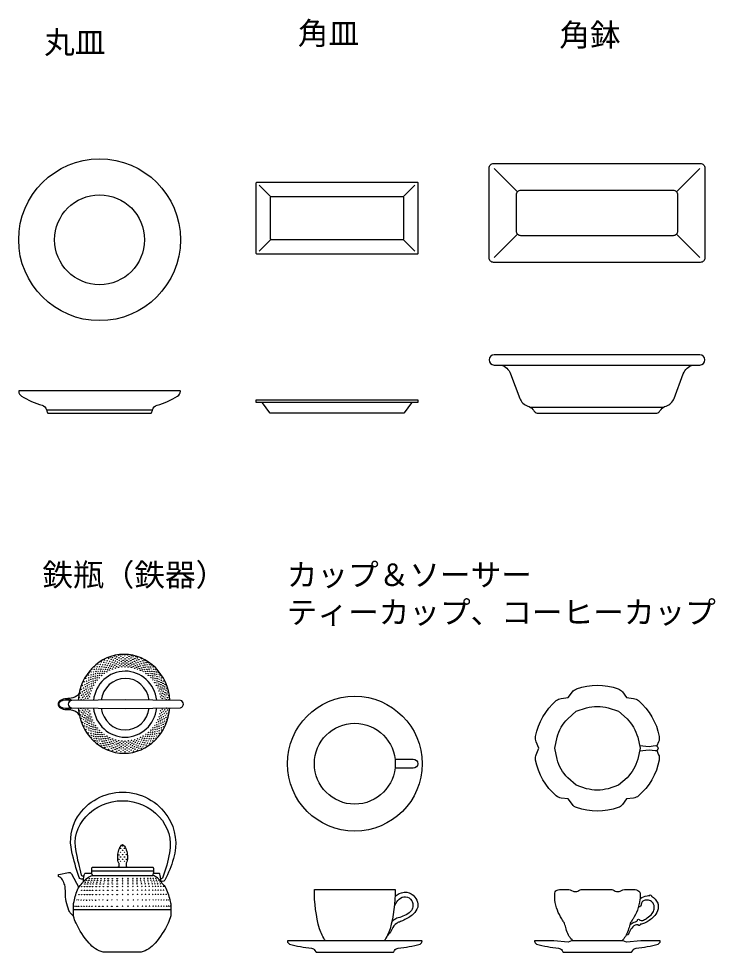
# Model space of a CAD drawing. Header units: millimetres. Extents: x -63086 to 83971, y -129912 to 13382.
# Drawn here: x -52465 to -51690, y -67997 to -66958 of the extents above; entities that cross this region are included whole.
import ezdxf

# ---------------------------------------------------------------- set-up
doc = ezdxf.new("R2010")
doc.units = ezdxf.units.MM
doc.layers.get('0').update_dxf_attribs({"lineweight": 0})
doc.layers.add('展開建具用', color=250, linetype='Continuous', lineweight=9)
doc.styles.get("Standard").update_dxf_attribs({"font": 'MS Mincho.ttf'})

# ---------------------------------------------------------------- blocks, each defined once
blk = doc.blocks.new('食器（CAD素材.com）5')
at = {"color": 0, "linetype": 'ByBlock', "lineweight": -2}
blk.add_lwpolyline([(120, 105), (120, 5, -0.414214), (115, 0), (-115, 0, -0.414214), (-120, 5), (-120, 105, -0.414214), (-115, 110), (115, 110, -0.414214)], format="xyb", close=True, dxfattribs=at)
for points in [[(-114.4, 104.4), (-88.5, 78.5)], [(114.4, 104.4), (88.5, 78.5)], [(-88.5, 31.5), (-114.4, 5.6)], [(88.5, 31.5), (114.4, 5.6)]]:
    blk.add_lwpolyline(points, dxfattribs=at)
blk.add_lwpolyline([(85, 30, 0.414214), (90, 35), (90, 75, 0.414214), (85, 80), (-85, 80, 0.414214), (-90, 75), (-90, 35, 0.414214), (-85, 30), (85, 30)], format="xyb", dxfattribs=at)
blk = doc.blocks.new('食器（CAD素材.com）6')
at = {"color": 0, "linetype": 'ByBlock', "lineweight": -2}
blk.add_lwpolyline([(114.5, 53.6, 0.959566), (114.5, 65), (-114.5, 65, 0.959566), (-114.5, 53.6)], format="xyb", close=True, dxfattribs=at)
blk.add_lwpolyline([(-106.9, 53.6, -0.241161), (-96.1, 43.8), (-85.9, 16.5, 0.215146), (-76.9, 7.9, -0.15828), (-71.3, 4.3, 0.013009), (-68.8, 1.1, 0.224352), (-66.5, 0), (66.5, 0, 0.224352), (68.8, 1.1, 0.013009), (71.3, 4.3, -0.15828), (76.9, 7.9, 0.215146), (85.9, 16.5), (96.1, 43.8, -0.241161), (106.9, 53.6)], format="xyb", dxfattribs=at)
blk.add_lwpolyline([(73.8, 6.5), (-73.8, 6.5)], dxfattribs=at)
blk = doc.blocks.new('食器（CAD素材.com）7')
at = {"color": 0, "linetype": 'ByBlock', "lineweight": -2}
for points in [[(90, 79), (90, 1, -0.414214), (89, 0), (-89, 0, -0.414214), (-90, 1), (-90, 79, -0.414214), (-89, 80), (89, 80, -0.414214)], [(74, 63), (74, 17, -0.414214), (73, 16), (-73, 16, -0.414214), (-74, 17), (-74, 63, -0.414214), (-73, 64), (73, 64, -0.414214)]]:
    blk.add_lwpolyline(points, format="xyb", close=True, dxfattribs=at)
for points in [[(-86.7, 76.7), (-73.7, 63.7)], [(73.7, 63.7), (86.7, 76.7)], [(-86.7, 3.3), (-73.7, 16.3)], [(86.7, 3.3), (73.7, 16.3)]]:
    blk.add_lwpolyline(points, dxfattribs=at)
blk = doc.blocks.new('食器（CAD素材.com）8')
at = {"color": 0, "linetype": 'ByBlock', "lineweight": -2}
for points in [[(89.7, 12), (-89.7, 12, -0.414214), (-90, 12.3), (-90, 14.7, -0.414214), (-89.7, 15), (89.7, 15, -0.414214), (90, 14.7), (90, 12.3, -0.414214), (89.7, 12)], [(83.7, 12, 0.240139), (82.9, 11.5), (74.8, 0.4, -0.240139), (74, 0), (-74, 0, -0.240139), (-74.8, 0.4), (-82.9, 11.5, 0.240139), (-83.7, 12)]]:
    blk.add_lwpolyline(points, format="xyb", dxfattribs=at)
blk = doc.blocks.new('食器（CAD素材.com）9')
at = {"color": 0, "linetype": 'ByBlock', "lineweight": -2}
for radius in [90, 50]:
    blk.add_circle((0, 0), radius, dxfattribs=at)
blk = doc.blocks.new('食器（CAD素材.com）10')
at = {"color": 0, "linetype": 'ByBlock', "lineweight": -2}
blk.add_lwpolyline([(57.9, 0.6, 0.047405), (59, 3.9, -0.266187), (64, 8.8, 0.058789), (86.9, 18.9, 0.221185), (90, 24.5, 0.435264), (89.5, 25), (-89.5, 25, 0.435264), (-90, 24.5, 0.221185), (-86.9, 18.9, 0.058789), (-64, 8.8, -0.266187), (-59, 3.9, 0.047405), (-57.9, 0.6, 0.296839), (-57, 0), (57, 0, 0.296839)], format="xyb", close=True, dxfattribs=at)
blk.add_lwpolyline([(-59, 3.9), (59, 3.9)], dxfattribs=at)
blk = doc.blocks.new('食器（CAD素材.com）34')
at = {"color": 0, "linetype": 'ByBlock', "lineweight": -2}
for points in [[(66.1, 67.5), (68.1, 62.8, -0.149994), (68.8, 56.9, -0.169505), (45.7, 17, -0.149994), (40.3, 14.6), (32.5, 13.7), (27.8, 7.4, -0.149994), (23.1, 3.9, -0.169505), (-23.1, 3.9, -0.149994), (-27.8, 7.4), (-32.5, 13.7), (-40.3, 14.6, -0.149994), (-45.7, 17, -0.169505), (-68.8, 56.9, -0.149994), (-68.1, 62.8), (-65, 70), (-68.1, 77.2, -0.149994), (-68.8, 83.1, -0.169505), (-45.7, 123, -0.149994), (-40.3, 125.4), (-32.5, 126.3), (-27.8, 132.6, -0.149994), (-23.1, 136.1, -0.169505), (23.1, 136.1, -0.149994), (27.8, 132.6), (32.5, 126.3), (40.3, 125.4, -0.149994), (45.7, 123, -0.169505), (68.8, 83.1, -0.149994), (68.1, 77.2), (66.1, 72.5)], [(46.8, 73.1), (57.5, 72), (64.5, 73, -1), (64.5, 67), (57.5, 68), (46.8, 66.9)]]:
    blk.add_lwpolyline(points, format="xyb", dxfattribs=at)
blk.add_lwpolyline([(23.7, 111.1), (33, 102.8, -0.130381), (44.9, 82.2), (47.5, 70), (44.9, 57.8, -0.130381), (33, 37.2), (23.7, 28.9), (11.9, 25, -0.130381), (-11.9, 25), (-23.7, 28.9), (-33, 37.2, -0.130381), (-44.9, 57.8), (-47.5, 70), (-44.9, 82.2, -0.130381), (-33, 102.8), (-23.7, 111.1), (-11.9, 115, -0.130381), (11.9, 115)], format="xyb", close=True, dxfattribs=at)
blk = doc.blocks.new('食器（CAD素材.com）35')
at = {"color": 0, "linetype": 'ByBlock', "lineweight": -2}
for points in [[(-27, 12.7, -0.011601), (-28.2, 13.9, -0.082829), (-32.1, 19.2, -0.041051), (-34.8, 26.1, -0.008571), (-36.4, 32.1, 0.157164), (-37.5, 34.1, -0.064318), (-39.7, 37.3, -0.039628), (-44.5, 46.9, -0.048534), (-47.3, 58.2, -0.003966), (-47.5, 60.1), (-47.5, 65.9, -0.256263), (-46.1, 68.4, -0.146072), (-40.6, 70), (-33.6, 70, -0.151205), (-27.1, 68, 0.122799), (-24.9, 67.5), (-24.2, 67.5, 0.132214), (-21.9, 68.2, -0.115453), (-16.4, 70), (14.6, 70, -0.115453), (20, 68.2, 0.132214), (22.4, 67.5), (23, 67.5, 0.122799), (25.3, 68, -0.151205), (31.8, 70), (40.6, 70, -0.176765), (46.3, 68.1, -0.231651), (47.5, 65.8), (47.5, 59.5, -0.070644), (47.4, 58.7, -0.050763), (44.5, 46.9, -0.039628), (39.7, 37.3, -0.064318), (37.5, 34.1, 0.157164), (36.4, 32.1, -0.008571), (34.8, 26.1, -0.041051), (32.1, 19.2)], [(47.5, 60, -0.079326), (55.3, 62.9, -0.034065), (58.3, 63.1, -0.634983), (59.8, 63.5, -0.040582), (60.3, 62.5, -0.1355), (67.2, 54.7, -0.060337), (67.5, 53.4), (67.5, 48.4, -0.087621), (67.1, 46, -0.101422), (62.5, 39.3, -0.078858), (52.6, 32.5, -0.115739), (48, 31.2, 0.278385), (47.8, 31, -0.332075), (47.2, 30, -0.141282), (46.3, 29.8, -0.245772), (45.6, 30.3, 0.26475), (45.3, 30.5, 0.186719), (42.2, 30.2, 0.141673), (37.4, 25.6, 0.065471), (34.4, 19.6, -0.342253), (33.9, 19.3), (32.1, 19.2, -0.082829), (28.2, 13.9, -0.011601), (27, 12.7, -0.011601)], [(35.9, 30, -0.103753), (39.8, 33.1, -0.044296), (42.5, 34.1, 0.031621), (43.8, 34.6, 0.265998), (44.5, 35.5, -0.262923), (45.2, 36.6, -0.217998), (46.4, 36.6, -0.094902), (46.9, 36.3, 0.129054), (47.8, 35.6, 0.179747), (51.5, 35.9, 0.038456), (55.5, 38.2, 0.064922), (61.1, 43.3, 0.147083), (63.1, 48.1, 0.03906), (63.3, 50.8, 0.156222), (61.1, 55.9, 0.112658), (57, 58, 0.060968), (53.1, 58, 0.150836), (49.9, 56.3, 0.101181), (48.6, 52.8, -0.089352), (48, 51, -0.181473), (47.4, 50.7, -0.049497), (45.7, 50.7)]]:
    blk.add_lwpolyline(points, format="xyb", dxfattribs=at)
blk.add_lwpolyline([(28.7, 12.7), (-28.7, 12.7), (-32.5, 11.2), (-48.5, 12.7), (-69.6, 12.7, 0.435264), (-70, 12.3, 0.268455), (-67.7, 9.2, 0.043624), (-43.2, 4.6, -0.246179), (-39.3, 2.1), (-38.4, 0.5, 0.272088), (-37.6, 0), (37.6, 0, 0.272088), (38.4, 0.5), (39.3, 2.1, -0.246168), (43.2, 4.6, 0.043644), (67.7, 9.2, 0.268455), (70, 12.3, 0.435264), (69.6, 12.7), (48.5, 12.7), (32.5, 11.2)], format="xyb", close=True, dxfattribs=at)
blk = doc.blocks.new('食器（CAD素材.com）36')
at = {"color": 0, "linetype": 'ByBlock', "lineweight": -2}
blk.add_lwpolyline([(45, 5), (65, 5, -1), (65, -5), (44.7, -5)], format="xyb", dxfattribs=at)
for radius in [75, 45]:
    blk.add_circle((0, 0), radius, dxfattribs=at)
blk = doc.blocks.new('食器（CAD素材.com）37')
at = {"color": 0, "linetype": 'ByBlock', "lineweight": -2}
for points in [[(-32.6, 12.7, -0.068516), (-39.2, 26.1, -0.069071), (-45, 69.6, -0.370625), (-44.5, 70), (44.5, 70, -0.370625), (45, 69.6, -0.069073), (39.2, 26.1, -0.068516), (32.6, 12.7)], [(44.9, 62.3, -0.147983), (54.8, 66.8), (57.8, 66.8, -0.192027), (66.8, 61.5, -0.151123), (70, 53.8), (70, 50.4, -0.120578), (65.1, 42.4, -0.072665), (54.4, 35.8, -0.04998), (49.6, 33.7, 0.116279), (46.5, 32, 0.147092), (41.6, 26, -0.126281), (35.9, 18.4)], [(44.1, 51.5, -0.044316), (47.9, 57.8, -0.213176), (54.7, 61.6, -0.008002), (56.3, 61.7, -0.287062), (63.4, 57.4, -0.128775), (64.5, 53.2), (64.5, 50.7, -0.171772), (62.1, 45.4, -0.074449), (55.3, 40.8, -0.025582), (48.3, 38.3, 0.08831), (43.2, 35.8, 0.060584), (41.1, 33.7)]]:
    blk.add_lwpolyline(points, format="xyb", dxfattribs=at)
blk.add_lwpolyline([(43.4, 0.5), (44.3, 2.1, -0.246168), (48.2, 4.6, 0.043644), (72.7, 9.2, 0.268455), (75, 12.3, 0.435264), (74.6, 12.7), (-74.6, 12.7, 0.435264), (-75, 12.3, 0.268455), (-72.7, 9.2, 0.043624), (-48.2, 4.6, -0.246179), (-44.3, 2.1), (-43.4, 0.5, 0.272088), (-42.6, 0), (42.6, 0, 0.272088)], format="xyb", close=True, dxfattribs=at)
blk = doc.blocks.new('食器（CAD素材.com）38')
at = {"color": 0, "linetype": 'ByBlock', "lineweight": -2}
for points in [[(-16.8, 52.1, -1), (-16, 52.1, -1)], [(-12.2, 53.4, -1), (-11.4, 53.4, -1)], [(-9.1, 52.4, 1), (-9.9, 52.4, 1)], [(-7.7, 54.1, -1), (-6.9, 54.1, -1)], [(-4.5, 53.1, 1), (-5.3, 53.1, 1)], [(-3, 54.4, -1), (-2.2, 54.4, -1)], [(-2.9, 51.6, -1), (-2.1, 51.6, -1)], [(-0.7, 53.3, -1), (0.1, 53.3, -1)], [(1.6, 51.6, -1), (2.4, 51.6, -1)], [(1.9, 54.5, -1), (2.7, 54.5, -1)], [(4, 53.1, -1), (4.8, 53.1, -1)], [(6.6, 53.9, -1), (7.4, 53.9, -1)], [(8.6, 52.5, -1), (9.4, 52.5, -1)], [(11.2, 52.8, -1), (12, 52.8, -1)], [(-33.6, 41.2, 1), (-34.4, 41.2, 1)], [(-30.1, 44.1, 1), (-30.9, 44.1, 1)], [(-28.2, 41.1, 1), (-29, 41.1, 1)], [(-27.3, 43.8, 1), (-28.1, 43.8, 1)], [(-26.1, 46.6, 1), (-26.9, 46.6, 1)], [(-25.5, 41.2, 1), (-26.3, 41.2, 1)], [(-24.6, 43.5, 1), (-25.4, 43.5, 1)], [(-23.3, 45.9, 1), (-24.1, 45.9, 1)], [(-22.7, 48.7, 1), (-23.5, 48.7, 1)], [(-21.9, 43.3, 1), (-22.7, 43.3, 1)], [(-20.8, 45.5, 1), (-21.6, 45.5, 1)], [(-19.6, 47.9, 1), (-20.4, 47.9, 1)], [(-19.5, 42.8, 1), (-20.3, 42.8, 1)], [(-18.3, 45, 1), (-19.1, 45, 1)], [(-18, 50.4, 1), (-18.8, 50.4, 1)], [(-16.9, 42.3, 1), (-17.7, 42.3, 1)], [(-16.8, 47.2, 1), (-17.6, 47.2, 1)], [(-15.8, 44.4, 1), (-16.6, 44.4, 1)], [(-15.2, 49.3, 1), (-16, 49.3, 1)], [(-14.8, 41.5, 1), (-15.6, 41.5, 1)], [(-14.2, 46.5, 1), (-15, 46.5, 1)], [(-13.6, 51.4, 1), (-14.4, 51.4, 1)], [(-13.5, 43.5, 1), (-14.3, 43.5, 1)], [(-12.8, 48.5, 1), (-13.6, 48.5, 1)], [(-12, 45.6, 1), (-12.8, 45.6, 1)], [(-11.2, 42.7, 1), (-12, 42.7, 1)], [(-10.8, 50.4, 1), (-11.6, 50.4, 1)], [(-10.3, 47.6, 1), (-11.1, 47.6, 1)], [(-9.6, 44.6, 1), (-10.4, 44.6, 1)], [(-9.1, 41.7, 1), (-9.9, 41.7, 1)], [(-8.5, 49.5, 1), (-9.3, 49.5, 1)], [(-8, 46.5, 1), (-8.8, 46.5, 1)], [(-7.5, 43.6, 1), (-8.3, 43.6, 1)], [(-6.5, 51.3, 1), (-7.3, 51.3, 1)], [(-6.2, 48.3, 1), (-7, 48.3, 1)], [(-5.8, 45.4, 1), (-6.6, 45.4, 1)], [(-5.4, 42.4, 1), (-6.2, 42.4, 1)], [(-4.2, 50.1, 1), (-5, 50.1, 1)], [(-3.9, 47.1, 1), (-4.7, 47.1, 1)], [(-3.7, 44.1, 1), (-4.5, 44.1, 1)], [(-2.7, 45.7, -1), (-1.9, 45.7, -1)], [(-2.6, 48.7, -1), (-1.8, 48.7, -1)], [(-2.5, 42.6, -1), (-1.7, 42.6, -1)], [(-0.6, 50.3, -1), (0.2, 50.3, -1)], [(-0.6, 47.3, -1), (0.2, 47.3, -1)], [(-0.6, 44.3, -1), (0.2, 44.3, -1)], [(-0.6, 41.3, -1), (0.2, 41.3, -1)], [(1.2, 42.6, -1), (2, 42.6, -1)], [(1.4, 45.7, -1), (2.2, 45.7, -1)], [(1.5, 48.7, -1), (2.3, 48.7, -1)], [(3.3, 44.1, -1), (4.1, 44.1, -1)], [(3.5, 47.1, -1), (4.3, 47.1, -1)], [(3.8, 50.1, -1), (4.6, 50.1, -1)], [(5, 42.4, -1), (5.8, 42.4, -1)], [(5.5, 45.4, -1), (6.3, 45.4, -1)], [(5.8, 48.3, -1), (6.6, 48.3, -1)], [(6.1, 51.3, -1), (6.9, 51.3, -1)], [(7.1, 43.6, -1), (7.9, 43.6, -1)], [(7.6, 46.5, -1), (8.4, 46.5, -1)], [(8.1, 49.5, -1), (8.9, 49.5, -1)], [(8.7, 41.7, -1), (9.5, 41.7, -1)], [(9.2, 44.6, -1), (10, 44.6, -1)], [(9.9, 47.6, -1), (10.7, 47.6, -1)], [(10.4, 50.5, -1), (11.2, 50.5, -1)], [(10.9, 42.7, -1), (11.7, 42.7, -1)], [(11.6, 45.6, -1), (12.4, 45.6, -1)], [(12.4, 48.5, -1), (13.2, 48.5, -1)], [(13.1, 51.4, -1), (13.9, 51.4, -1)], [(13.1, 43.5, -1), (13.9, 43.5, -1)], [(13.8, 46.5, -1), (14.6, 46.5, -1)], [(14.4, 41.6, -1), (15.2, 41.6, -1)], [(14.8, 49.3, -1), (15.6, 49.3, -1)], [(15.4, 44.4, -1), (16.2, 44.4, -1)], [(16.4, 47.2, -1), (17.2, 47.2, -1)], [(16.5, 42.4, -1), (17.3, 42.4, -1)], [(17.7, 50.5, -1), (18.5, 50.5, -1)], [(17.9, 45.1, -1), (18.7, 45.1, -1)], [(19.1, 42.9, -1), (19.9, 42.9, -1)], [(19.2, 48, -1), (20, 48, -1)], [(20.4, 45.6, -1), (21.2, 45.6, -1)], [(21.5, 43.3, -1), (22.3, 43.3, -1)], [(21.6, 48.3, -1), (22.4, 48.3, -1)], [(22.9, 46, -1), (23.7, 46, -1)], [(24.2, 43.6, -1), (25, 43.6, -1)], [(25.1, 41.3, -1), (25.9, 41.3, -1)], [(25.6, 46, -1), (26.4, 46, -1)], [(26.9, 43.9, -1), (27.7, 43.9, -1)], [(27.8, 41.2, -1), (28.6, 41.2, -1)], [(29.3, 43.2, -1), (30.1, 43.2, -1)], [(30.5, 41.1, -1), (31.3, 41.1, -1)], [(-40.3, 31.9, 1), (-41.1, 31.9, 1)], [(-39.8, 34.4, 1), (-40.6, 34.4, 1)], [(-37.6, 35.5, 1), (-38.4, 35.5, 1)], [(-37.6, 32.3, 1), (-38.4, 32.3, 1)], [(-36.7, 38.1, 1), (-37.5, 38.1, 1)], [(-35, 32.9, 1), (-35.8, 32.9, 1)], [(-34.8, 35.5, 1), (-35.6, 35.5, 1)], [(-34.1, 38.2, 1), (-34.9, 38.2, 1)], [(-32.9, 30.9, 1), (-33.7, 30.9, 1)], [(-32.7, 33.4, 1), (-33.5, 33.4, 1)], [(-32.1, 36, 1), (-32.9, 36, 1)], [(-31.6, 38.5, 1), (-32.4, 38.5, 1)], [(-30.9, 41.1, 1), (-31.7, 41.1, 1)], [(-30.5, 31.3, 1), (-31.3, 31.3, 1)], [(-30.1, 33.7, 1), (-30.9, 33.7, 1)], [(-29.7, 36.2, 1), (-30.5, 36.2, 1)], [(-28.8, 38.7, 1), (-29.6, 38.7, 1)], [(-28.2, 31.5, 1), (-29, 31.5, 1)], [(-27.8, 33.9, 1), (-28.6, 33.9, 1)], [(-27.1, 36.3, 1), (-27.9, 36.2, 1)], [(-26.5, 38.7, 1), (-27.3, 38.7, 1)], [(-25.8, 31.6, 1), (-26.6, 31.6, 1)], [(-25.3, 33.9, 1), (-26.1, 33.9, 1)], [(-24.7, 36.2, 1), (-25.5, 36.2, 1)], [(-24.1, 38.4, 1), (-24.9, 38.4, 1)], [(-23.1, 40.9, 1), (-23.9, 40.9, 1)], [(-23, 33.8, 1), (-23.8, 33.8, 1)], [(-22.4, 36, 1), (-23.2, 36, 1)], [(-21.6, 38.3, 1), (-22.4, 38.3, 1)], [(-20.7, 40.6, 1), (-21.5, 40.6, 1)], [(-20.1, 35.7, 1), (-20.9, 35.7, 1)], [(-19.1, 37.9, 1), (-19.9, 37.9, 1)], [(-18.2, 40.1, 1), (-19, 40.1, 1)], [(-17, 37.4, 1), (-17.8, 37.4, 1)], [(-15.9, 39.3, 1), (-16.7, 39.3, 1)], [(-13.8, 38.7, 1), (-14.6, 38.7, 1)], [(-12.6, 40.7, 1), (-13.4, 40.7, 1)], [(-10.5, 39.8, 1), (-11.3, 39.8, 1)], [(-7, 40.6, 1), (-7.8, 40.6, 1)], [(-3.4, 41.1, 1), (-4.2, 41.1, 1)], [(3, 41.1, -1), (3.8, 41.1, -1)], [(6.6, 40.6, -1), (7.4, 40.6, -1)], [(10.1, 39.8, -1), (10.9, 39.8, -1)], [(12.2, 40.8, -1), (13, 40.8, -1)], [(13.4, 38.8, -1), (14.2, 38.8, -1)], [(15.5, 39.3, -1), (16.3, 39.3, -1)], [(16.6, 37.4, -1), (17.4, 37.4, -1)], [(17.9, 40.1, -1), (18.7, 40.1, -1)], [(18.7, 38, -1), (19.5, 38, -1)], [(19.7, 35.8, -1), (20.5, 35.8, -1)], [(20.3, 40.7, -1), (21.1, 40.7, -1)], [(21.2, 38.4, -1), (22, 38.4, -1)], [(22.1, 36, -1), (22.9, 36, -1)], [(22.7, 41, -1), (23.5, 41, -1)], [(22.7, 33.9, -1), (23.5, 33.9, -1)], [(23.7, 38.5, -1), (24.5, 38.5, -1)], [(24.4, 36.3, -1), (25.2, 36.3, -1)], [(25, 33.9, -1), (25.8, 33.9, -1)], [(25.5, 31.7, -1), (26.3, 31.7, -1)], [(26.1, 38.8, -1), (26.9, 38.8, -1)], [(26.8, 36.3, -1), (27.6, 36.3, -1)], [(27.4, 34, -1), (28.2, 34, -1)], [(27.9, 31.6, -1), (28.7, 31.6, -1)], [(28.5, 38.8, -1), (29.3, 38.8, -1)], [(29.3, 36.3, -1), (30.1, 36.3, -1)], [(29.7, 33.8, -1), (30.5, 33.8, -1)], [(30.2, 31.4, -1), (31, 31.4, -1)], [(31.3, 38.6, -1), (32.1, 38.6, -1)], [(31.8, 36.1, -1), (32.6, 36.1, -1)], [(32.3, 33.5, -1), (33.1, 33.5, -1)], [(32.5, 31, -1), (33.3, 31, -1)], [(33.7, 38.3, -1), (34.5, 38.3, -1)], [(34.4, 35.6, -1), (35.2, 35.6, -1)], [(34.7, 33, -1), (35.5, 33, -1)], [(37, 35, -1), (37.8, 35, -1)], [(37.3, 32.5, -1), (38.1, 32.5, -1)], [(39.6, 31.5, -1), (40.4, 31.5, -1)], [(-47.3, 20.5, 1), (-48.1, 20.5, 1)], [(-45.3, 24.5, 1), (-46.1, 24.5, 1)], [(-44.4, 21.4, 1), (-45.2, 21.4, 1)], [(-43.3, 28.2, 1), (-44.1, 28.2, 1)], [(-42.6, 30.6, 1), (-43.4, 30.6, 1)], [(-42.5, 25.3, 1), (-43.3, 25.3, 1)], [(-42.1, 22.7, 1), (-42.9, 22.7, 1)], [(-40.2, 28.9, 1), (-41, 28.9, 1)], [(-40.1, 26.4, 1), (-40.9, 26.4, 1)], [(-39.9, 23.8, 1), (-40.7, 23.8, 1)], [(-39.6, 21.4, 1), (-40.4, 21.4, 1)], [(-37.8, 27.2, 1), (-38.6, 27.2, 1)], [(-37.7, 29.7, 1), (-38.5, 29.7, 1)], [(-37.5, 24.7, 1), (-38.3, 24.7, 1)], [(-37.3, 22.3, 1), (-38.1, 22.3, 1)], [(-35.4, 28, 1), (-36.2, 28, 1)], [(-35.3, 30.4, 1), (-36.1, 30.4, 1)], [(-35.3, 25.4, 1), (-36.1, 25.4, 1)], [(-35.1, 23.1, 1), (-35.9, 23.1, 1)], [(-34.7, 20.8, 1), (-35.5, 20.8, 1)], [(-33.1, 28.5, 1), (-33.9, 28.5, 1)], [(-32.9, 26.1, 1), (-33.7, 26.1, 1)], [(-32.9, 23.7, 1), (-33.7, 23.7, 1)], [(-30.8, 26.5, 1), (-31.6, 26.5, 1)], [(-30.7, 28.9, 1), (-31.5, 28.9, 1)], [(-28.4, 29.1, 1), (-29.2, 29.1, 1)], [(28.1, 29.2, -1), (28.9, 29.2, -1)], [(30.4, 29, -1), (31.2, 29, -1)], [(30.4, 26.6, -1), (31.2, 26.6, -1)], [(32.5, 23.8, -1), (33.3, 23.8, -1)], [(32.6, 26.2, -1), (33.4, 26.2, -1)], [(32.7, 28.6, -1), (33.5, 28.6, -1)], [(34.4, 20.9, -1), (35.2, 20.9, -1)], [(34.8, 23.2, -1), (35.6, 23.2, -1)], [(35, 30.5, -1), (35.8, 30.5, -1)], [(35, 25.6, -1), (35.8, 25.6, -1)], [(35.1, 28.1, -1), (35.9, 28.1, -1)], [(37, 22.4, -1), (37.8, 22.4, -1)], [(37.1, 24.8, -1), (37.9, 24.8, -1)], [(37.4, 29.9, -1), (38.2, 29.9, -1)], [(37.4, 27.3, -1), (38.2, 27.3, -1)], [(39.3, 21.5, -1), (40.1, 21.5, -1)], [(39.6, 23.9, -1), (40.4, 23.9, -1)], [(39.8, 26.6, -1), (40.6, 26.6, -1)], [(39.9, 29, -1), (40.7, 29, -1)], [(41.8, 22.8, -1), (42.6, 22.8, -1)], [(42.2, 25.4, -1), (43, 25.4, -1)], [(44.1, 21.5, -1), (44.9, 21.5, -1)], [(-51.2, 12.6, -0.171031), (-54.1, 8.9, -0.064281), (-58.2, 7.2, -0.032383), (-65.8, 6, -0.032383)], [(-49.5, 12, 1), (-50.3, 12, 1)], [(-48.6, 15.9, 1), (-49.4, 15.9, 1)], [(-47.3, 13.4, 1), (-48.1, 13.4, 1)], [(-46.3, 10.9, 1), (-47.1, 10.9, 1)], [(-46, 17.4, 1), (-46.8, 17.4, 1)], [(-45.3, 15, 1), (-46.1, 15, 1)], [(-44.4, 12.6, 1), (-45.2, 12.6, 1)], [(-43.8, 18.9, 1), (-44.6, 18.9, 1)], [(-43.4, 10.3, 1), (-44.2, 10.3, 1)], [(-43.2, 16.4, 1), (-44, 16.4, 1)], [(-42.4, 14.1, 1), (-43.2, 14.1, 1)], [(-41.7, 20.1, 1), (-42.5, 20.1, 1)], [(-41.5, 11.8, 1), (-42.3, 11.8, 1)], [(-41.1, 17.7, 1), (-41.9, 17.7, 1)], [(-40.4, 15.4, 1), (-41.2, 15.4, 1)], [(-39.6, 13.1, 1), (-40.4, 13.1, 1)], [(-39, 18.8, 1), (-39.8, 18.8, 1)], [(-38.6, 11.1, 1), (-39.4, 11.1, 1)], [(-38.4, 16.6, 1), (-39.2, 16.6, 1)], [(-37.6, 14.4, 1), (-38.4, 14.4, 1)], [(-36.9, 19.9, 1), (-37.7, 19.9, 1)], [(-36.3, 17.5, 1), (-37.1, 17.5, 1)], [(36, 17.7, -1), (36.8, 17.7, -1)], [(36.6, 20, -1), (37.4, 20.1, -1)], [(37.3, 14.5, -1), (38.1, 14.5, -1)], [(38.1, 16.7, -1), (38.9, 16.7, -1)], [(38.3, 11.2, -1), (39.1, 11.2, -1)], [(38.7, 19, -1), (39.5, 19, -1)], [(39.3, 13.2, -1), (40.1, 13.2, -1)], [(40.1, 15.5, -1), (40.9, 15.5, -1)], [(40.8, 17.8, -1), (41.6, 17.8, -1)], [(41.2, 12, -1), (42, 12, -1)], [(41.4, 20.2, -1), (42.2, 20.2, -1)], [(42.1, 14.2, -1), (42.9, 14.2, -1)], [(42.9, 16.6, -1), (43.7, 16.6, -1)], [(43.1, 10.4, -1), (43.9, 10.4, -1)], [(43.5, 19.1, -1), (44.3, 19.1, -1)], [(44.1, 12.7, -1), (44.9, 12.7, -1)], [(45, 15.2, -1), (45.8, 15.2, -1)], [(45.7, 17.6, -1), (46.5, 17.6, -1)], [(46, 11.1, -1), (46.8, 11.1, -1)], [(47, 13.5, -1), (47.8, 13.5, -1)], [(-59.1, 4.1, 0.284435), (-72.1, 4.2, 0.254835), (-74.6, 0, 0.254835), (-72.1, -4.2, 0.284435), (-59.1, -4.1)], [(-60.8, -3.8, -0.255188), (-71.6, -3.4, -0.252472), (-73.6, 0, -0.252472), (-71.6, 3.4, -0.255188), (-60.8, 3.8)], [(-50.4, 7.3, 1), (-51.2, 7.3, 1)], [(-48.7, 4.8, 1), (-49.5, 4.8, 1)], [(-48.2, 9.2, 1), (-49, 9.2, 1)], [(-46.9, 7, 1), (-47.7, 7, 1)], [(-45.7, 4.6, 1), (-46.5, 4.6, 1)], [(-45.2, 8.7, 1), (-46, 8.7, 1)], [(-43.9, 6.4, 1), (-44.7, 6.4, 1)], [(-42.2, 8.2, 1), (-43, 8.2, 1)], [(-41.2, 5.9, 1), (-42, 5.9, 1)], [(-40.4, 9.6, 1), (-41.2, 9.6, 1)], [(-39.3, 7.7, 1), (-40.1, 7.7, 1)], [(39, 7.8, -1), (39.8, 7.8, -1)], [(40.1, 9.8, -1), (40.9, 9.8, -1)], [(40.9, 6.1, -1), (41.7, 6.1, -1)], [(42, 8.3, -1), (42.8, 8.3, -1)], [(43.6, 6.5, -1), (44.4, 6.5, -1)], [(44.9, 8.8, -1), (45.7, 8.8, -1)], [(45.4, 4.8, -1), (46.2, 4.8, -1)], [(46.6, 7.1, -1), (47.4, 7.1, -1)], [(47.9, 9.3, -1), (48.7, 9.3, -1)], [(48.4, 5, -1), (49.2, 5, -1)], [(-51.2, -12.6, 0.171031), (-54.1, -8.9, 0.064281), (-58.2, -7.2, 0.032383), (-65.8, -6, 0.032383)], [(-51.1, -7.6, -1), (-50.3, -7.6)], [(-49.5, -5, -1), (-48.7, -5)], [(-48.9, -9.3, -1), (-48.1, -9.3)], [(-47.7, -7.1, -1), (-46.9, -7.1)], [(-46.5, -4.8, -1), (-45.7, -4.8)], [(-46, -8.8, -1), (-45.2, -8.8)], [(-44.7, -6.6, -1), (-43.9, -6.6)], [(-44.2, -10.5, -1), (-43.4, -10.5)], [(-43, -8.3, -1), (-42.2, -8.3)], [(-41.9, -6.1, -1), (-41.1, -6.1)], [(-41.2, -9.8, -1), (-40.4, -9.8)], [(-40.1, -7.8, -1), (-39.3, -7.8)], [(39.8, -7.8, 1), (39, -7.8)], [(40.9, -9.8, 1), (40.1, -9.8)], [(41.7, -6.1, 1), (40.9, -6.1)], [(42.8, -8.3, 1), (42, -8.3)], [(43.9, -10.5, 1), (43.1, -10.5)], [(44.4, -6.5, 1), (43.6, -6.5)], [(45.7, -8.8, 1), (44.9, -8.8)], [(46.2, -4.8, 1), (45.4, -4.8)], [(47.4, -7.1, 1), (46.6, -7.1)], [(48.7, -9.3, 1), (47.9, -9.3)], [(49.2, -5, 1), (48.4, -5)], [(-50.3, -12, -1), (-49.5, -12)], [(-49.4, -16, -1), (-48.6, -16)], [(-48.1, -13.5, -1), (-47.3, -13.5)], [(-47.9, -20.4, -1), (-47.1, -20.4)], [(-47.1, -11.1, -1), (-46.3, -11.1)], [(-46.8, -17.6, -1), (-46, -17.6)], [(-46, -15.2, -1), (-45.2, -15.2)], [(-45.2, -12.8, -1), (-44.4, -12.8)], [(-44.6, -19.1, -1), (-43.8, -19.1)], [(-44, -16.6, -1), (-43.2, -16.6)], [(-43.1, -14.3, -1), (-42.3, -14.3)], [(-42.5, -20.3, -1), (-41.7, -20.3)], [(-42.3, -12, -1), (-41.5, -12)], [(-41.9, -17.8, -1), (-41.1, -17.8)], [(-41.2, -15.6, -1), (-40.4, -15.6)], [(-40.4, -13.2, -1), (-39.6, -13.2)], [(-39.8, -19, -1), (-39, -19)], [(-39.4, -11.2, -1), (-38.6, -11.2)], [(-39.1, -16.7, -1), (-38.3, -16.7)], [(-38.3, -14.5, -1), (-37.5, -14.5)], [(-37.7, -20.1, -1), (-36.9, -20.1)], [(-37.1, -17.7, -1), (-36.3, -17.7)], [(-35.4, -20.9, -1), (-34.6, -20.9)], [(35.2, -20.9, 1), (34.4, -20.9)], [(36.8, -17.7, 1), (36, -17.7)], [(37.4, -20.1, 1), (36.6, -20.1)], [(38.1, -14.5, 1), (37.3, -14.5)], [(38.9, -16.7, 1), (38.1, -16.7)], [(39.1, -11.2, 1), (38.3, -11.2)], [(39.5, -19, 1), (38.7, -19)], [(40.1, -13.2, 1), (39.3, -13.2)], [(40.9, -15.6, 1), (40.1, -15.6)], [(41.6, -17.8, 1), (40.8, -17.8)], [(42, -12, 1), (41.2, -12)], [(42.3, -20.3, 1), (41.5, -20.3)], [(42.9, -14.2, 1), (42.1, -14.2)], [(43.7, -16.6, 1), (42.9, -16.6)], [(44.4, -19.1, 1), (43.6, -19.1)], [(44.9, -12.7, 1), (44.1, -12.7)], [(45.8, -15.2, 1), (45, -15.2)], [(46.6, -17.6, 1), (45.8, -17.6)], [(46.8, -11.1, 1), (46, -11.1)], [(47.8, -13.5, 1), (47, -13.5)], [(-45.9, -24.5, -1), (-45.1, -24.5)], [(-45.2, -21.6, -1), (-44.4, -21.6)], [(-43.8, -28.3, -1), (-43, -28.3)], [(-43.2, -25.4, -1), (-42.4, -25.4)], [(-42.9, -22.9, -1), (-42.1, -22.9)], [(-41, -29.1, -1), (-40.2, -29.1)], [(-40.8, -26.6, -1), (-40, -26.6)], [(-40.6, -23.9, -1), (-39.8, -23.9)], [(-40.4, -21.5, -1), (-39.6, -21.5)], [(-38.5, -27.3, -1), (-37.7, -27.3)], [(-38.5, -29.9, -1), (-37.7, -29.9)], [(-38.2, -24.9, -1), (-37.4, -24.9)], [(-38, -22.4, -1), (-37.2, -22.4)], [(-36.2, -28.1, -1), (-35.4, -28.1)], [(-36.1, -25.6, -1), (-35.3, -25.6)], [(-36.1, -30.5, -1), (-35.3, -30.5)], [(-35.9, -23.2, -1), (-35.1, -23.2)], [(-33.8, -28.6, -1), (-33, -28.6)], [(-33.7, -26.3, -1), (-32.9, -26.3)], [(-33.6, -23.9, -1), (-32.8, -23.9)], [(-33.6, -31, -1), (-32.8, -31)], [(-31.5, -26.7, -1), (-30.7, -26.7)], [(-31.5, -29.1, -1), (-30.7, -29.1)], [(-31.3, -31.4, -1), (-30.5, -31.4)], [(-29.2, -29.3, -1), (-28.4, -29.3)], [(28.9, -29.3, 1), (28.1, -29.3)], [(31, -31.4, 1), (30.2, -31.4)], [(31.2, -29, 1), (30.4, -29)], [(31.3, -26.7, 1), (30.5, -26.7)], [(33.4, -23.9, 1), (32.6, -23.9)], [(33.4, -31, 1), (32.6, -31)], [(33.5, -26.3, 1), (32.7, -26.3)], [(33.6, -28.6, 1), (32.8, -28.6)], [(35.6, -23.2, 1), (34.8, -23.2)], [(35.8, -25.6, 1), (35, -25.6)], [(35.9, -28.1, 1), (35.1, -28.1)], [(35.9, -30.5, 1), (35.1, -30.5)], [(37.8, -22.4, 1), (37, -22.4)], [(38, -24.9, 1), (37.2, -24.9)], [(38.2, -29.9, 1), (37.4, -29.9)], [(38.3, -27.3, 1), (37.5, -27.3)], [(40.1, -21.5, 1), (39.3, -21.5)], [(40.4, -23.9, 1), (39.6, -23.9)], [(40.6, -26.6, 1), (39.8, -26.6)], [(40.7, -29.1, 1), (39.9, -29.1)], [(42.6, -22.8, 1), (41.8, -22.8)], [(43, -25.4, 1), (42.2, -25.4)], [(45, -21.6, 1), (44.2, -21.6)], [(-41.4, -32.1, -1), (-40.6, -32.1)], [(-38.4, -32.5, -1), (-37.6, -32.5)], [(-38.1, -34.9, -1), (-37.3, -34.9)], [(-37.9, -37.2, -1), (-37.1, -37.2)], [(-35.8, -33.1, -1), (-35, -33.1)], [(-35.5, -35.7, -1), (-34.7, -35.7)], [(-34.8, -38.3, -1), (-34, -38.3)], [(-34.2, -40.8, -1), (-33.4, -40.8)], [(-33.4, -33.6, -1), (-32.6, -33.6)], [(-32.9, -36.1, -1), (-32.1, -36.1)], [(-32.4, -38.6, -1), (-31.6, -38.6)], [(-31.6, -41.2, -1), (-30.8, -41.2)], [(-30.8, -33.8, -1), (-30, -33.8)], [(-30.5, -36.3, -1), (-29.7, -36.3)], [(-29.6, -38.8, -1), (-28.8, -38.8)], [(-29, -31.6, -1), (-28.2, -31.6)], [(-28.9, -41.3, -1), (-28.1, -41.3)], [(-28.5, -34, -1), (-27.7, -34)], [(-27.9, -36.4, -1), (-27.1, -36.4)], [(-27.2, -38.8, -1), (-26.4, -38.8)], [(-26.6, -31.7, -1), (-25.8, -31.7)], [(-26.2, -41.3, -1), (-25.4, -41.3)], [(-26.1, -34, -1), (-25.3, -34)], [(-25.5, -36.4, -1), (-24.7, -36.4)], [(-24.8, -38.6, -1), (-24, -38.6)], [(-23.8, -33.9, -1), (-23, -33.9)], [(-23.8, -41, -1), (-23, -41)], [(-23.2, -36.1, -1), (-22.4, -36.1)], [(-22.3, -38.4, -1), (-21.5, -38.4)], [(-21.4, -40.7, -1), (-20.6, -40.7)], [(-20.8, -35.8, -1), (-20, -35.8)], [(-19.8, -38, -1), (-19, -38)], [(-19, -40.2, -1), (-18.2, -40.2)], [(-17.7, -37.5, -1), (-16.9, -37.5)], [(-16.6, -39.4, -1), (-15.8, -39.4)], [(-15.5, -41.7, -1), (-14.7, -41.7)], [(-14.5, -38.8, -1), (-13.7, -38.8)], [(-13.3, -40.9, -1), (-12.5, -40.9)], [(-11.2, -39.9, -1), (-10.4, -39.9)], [(-9.9, -41.8, -1), (-9.1, -41.8)], [(-7.7, -40.7, -1), (-6.9, -40.7)], [(-4.2, -41.2, -1), (-3.4, -41.2)], [(0.2, -41.4, 1), (-0.6, -41.4)], [(3.9, -41.2, 1), (3.1, -41.2)], [(7.5, -40.7, 1), (6.7, -40.7)], [(9.6, -41.8, 1), (8.8, -41.8)], [(11, -39.9, 1), (10.2, -39.9)], [(13.1, -40.9, 1), (12.3, -40.9)], [(14.2, -38.8, 1), (13.4, -38.8)], [(15.3, -41.7, 1), (14.5, -41.7)], [(16.4, -39.4, 1), (15.6, -39.4)], [(17.5, -37.5, 1), (16.7, -37.5)], [(18.7, -40.2, 1), (17.9, -40.2)], [(19.6, -38, 1), (18.8, -38)], [(20.5, -35.8, 1), (19.7, -35.8)], [(21.2, -40.7, 1), (20.4, -40.7)], [(22.1, -38.4, 1), (21.3, -38.4)], [(22.9, -36.1, 1), (22.1, -36.1)], [(23.5, -33.9, 1), (22.7, -33.9)], [(23.6, -41, 1), (22.8, -41)], [(24.6, -38.6, 1), (23.8, -38.6)], [(25.2, -36.4, 1), (24.4, -36.4)], [(25.8, -34, 1), (25, -34)], [(26, -41.3, 1), (25.2, -41.3)], [(26.3, -31.7, 1), (25.5, -31.7)], [(27, -38.8, 1), (26.2, -38.8)], [(27.6, -36.4, 1), (26.8, -36.4)], [(28.3, -34, 1), (27.5, -34)], [(28.7, -31.6, 1), (27.9, -31.6)], [(28.7, -41.3, 1), (27.9, -41.3)], [(29.3, -38.8, 1), (28.5, -38.8)], [(30.2, -36.3, 1), (29.4, -36.3)], [(30.6, -33.8, 1), (29.8, -33.8)], [(31.3, -41.2, 1), (30.5, -41.2)], [(32.1, -38.6, 1), (31.3, -38.6)], [(32.6, -36.1, 1), (31.8, -36.1)], [(33.2, -33.5, 1), (32.4, -33.5)], [(34.6, -38.3, 1), (33.8, -38.3)], [(35.3, -35.7, 1), (34.5, -35.7)], [(35.5, -33.1, 1), (34.7, -33.1)], [(38.1, -32.5, 1), (37.3, -32.5)], [(-30.7, -43.5, -1), (-29.9, -43.5)], [(-28, -44, -1), (-27.2, -44)], [(-26.7, -46.1, -1), (-25.9, -46.1)], [(-25.3, -43.6, -1), (-24.5, -43.6)], [(-24.1, -46, -1), (-23.3, -46)], [(-23, -48.2, -1), (-22.2, -48.2)], [(-22.6, -43.4, -1), (-21.8, -43.4)], [(-21.5, -45.6, -1), (-20.7, -45.6)], [(-20.4, -48, -1), (-19.6, -48)], [(-20.2, -42.9, -1), (-19.4, -42.9)], [(-19, -45.1, -1), (-18.2, -45.1)], [(-19, -50.3, -1), (-18.2, -50.3)], [(-17.7, -42.4, -1), (-16.9, -42.4)], [(-17.6, -47.3, -1), (-16.8, -47.3)], [(-16.5, -44.5, -1), (-15.7, -44.5)], [(-15.9, -49.4, -1), (-15.1, -49.4)], [(-15, -46.6, -1), (-14.2, -46.6)], [(-14.3, -51.5, -1), (-13.5, -51.5)], [(-14.2, -43.6, -1), (-13.4, -43.6)], [(-13.5, -48.6, -1), (-12.7, -48.6)], [(-12.7, -45.7, -1), (-11.9, -45.7)], [(-12, -42.8, -1), (-11.2, -42.8)], [(-11.5, -50.5, -1), (-10.7, -50.5)], [(-11, -47.7, -1), (-10.2, -47.7)], [(-10.3, -44.7, -1), (-9.5, -44.7)], [(-9.3, -49.6, -1), (-8.5, -49.6)], [(-8.7, -46.6, -1), (-7.9, -46.6)], [(-8.2, -43.7, -1), (-7.4, -43.7)], [(-7.2, -51.4, -1), (-6.4, -51.4)], [(-6.9, -48.4, -1), (-6.1, -48.4)], [(-6.6, -45.5, -1), (-5.8, -45.5)], [(-6.1, -42.5, -1), (-5.3, -42.5)], [(-4.9, -50.2, -1), (-4.1, -50.2)], [(-4.7, -47.2, -1), (-3.9, -47.2)], [(-4.4, -44.2, -1), (-3.6, -44.2)], [(-2, -51.7, 1), (-2.8, -51.7)], [(-1.8, -45.8, 1), (-2.6, -45.8)], [(-1.7, -48.8, 1), (-2.5, -48.8)], [(-1.6, -42.7, 1), (-2.4, -42.7)], [(0.3, -44.4, 1), (-0.5, -44.4)], [(0.3, -47.4, 1), (-0.5, -47.4)], [(0.3, -50.4, 1), (-0.5, -50.4)], [(2.1, -42.7, 1), (1.3, -42.7)], [(2.2, -45.8, 1), (1.4, -45.8)], [(2.4, -48.8, 1), (1.6, -48.8)], [(2.5, -51.7, 1), (1.7, -51.7)], [(4.2, -44.2, 1), (3.4, -44.2)], [(4.4, -47.2, 1), (3.6, -47.2)], [(4.7, -50.2, 1), (3.9, -50.2)], [(5.9, -42.5, 1), (5.1, -42.5)], [(6.3, -45.5, 1), (5.5, -45.5)], [(6.7, -48.4, 1), (5.9, -48.4)], [(7, -51.4, 1), (6.2, -51.4)], [(8, -43.7, 1), (7.2, -43.7)], [(8.5, -46.6, 1), (7.7, -46.6)], [(9, -49.6, 1), (8.2, -49.6)], [(10.1, -44.7, 1), (9.3, -44.7)], [(10.8, -47.7, 1), (10, -47.7)], [(11.3, -50.5, 1), (10.5, -50.5)], [(11.7, -42.8, 1), (10.9, -42.8)], [(12.5, -45.7, 1), (11.7, -45.7)], [(13.3, -48.6, 1), (12.5, -48.6)], [(14, -43.6, 1), (13.2, -43.6)], [(14, -51.5, 1), (13.2, -51.5)], [(14.7, -46.6, 1), (13.9, -46.6)], [(15.6, -49.4, 1), (14.8, -49.4)], [(16.3, -44.5, 1), (15.5, -44.5)], [(17.3, -47.3, 1), (16.5, -47.3)], [(17.4, -42.4, 1), (16.6, -42.4)], [(18.3, -49.7, 1), (17.5, -49.7)], [(18.8, -45.1, 1), (18, -45.1)], [(20, -42.9, 1), (19.2, -42.9)], [(20.1, -48, 1), (19.3, -48)], [(21.3, -45.6, 1), (20.5, -45.6)], [(22.3, -43.4, 1), (21.5, -43.4)], [(23.8, -46, 1), (23, -46)], [(25.1, -43.6, 1), (24.3, -43.6)], [(27.8, -44, 1), (27, -44)], [(-9.8, -52.5, -1), (-9, -52.5)], [(-5.2, -53.2, -1), (-4.4, -53.2)], [(0.2, -53.4, 1), (-0.6, -53.4)], [(4.9, -53.2, 1), (4.1, -53.2)], [(9.5, -52.5, 1), (8.7, -52.5)]]:
    blk.add_lwpolyline(points, format="xyb", dxfattribs=at)
blk.add_lwpolyline([(-0.1, 4.8), (-60.1, 4, 0.79607), (-60.1, -4), (-0.1, -4.7), (61.6, -3.9, 0.796118), (61.6, 4.1)], format="xyb", close=True, dxfattribs=at)
for centre, major_axis, ratio, start_param, end_param in [((-1.3, 0.4), (0, -55), 0.930181, 1.641538, 4.643984), ((-0.1, 0), (0, -36.7), 0.965791, 1.691375, 4.597151), ((0, 0), (0, -28.7), 0.943211, 1.728075, 4.561274), ((-1.3, 0.4), (0, -55), 0.930181, 4.793941, 7.773201), ((-0.1, 0), (0, -36.7), 0.965791, 4.833009, 7.738066), ((0, 0), (0, -28.7), 0.943211, 4.869771, 7.702342)]:
    blk.add_ellipse(centre, major_axis=major_axis, ratio=ratio, start_param=start_param, end_param=end_param, dxfattribs=at)
blk = doc.blocks.new('食器（CAD素材.com）39')
at = {"color": 0, "linetype": 'ByBlock', "lineweight": -2}
for points in [[(-42.9, 81.2), (-45, 81.2, -0.297187), (-48.1, 84.2, -0.022668), (-55.9, 111.8, -0.197761), (-49.6, 150.7, -0.548615), (50.9, 150.7, -0.223977), (57.1, 104.2, -0.066791), (47.4, 80.4, -0.254382), (45, 78.9), (43.1, 79)], [(-42.3, 84.8), (-44, 84.8, -0.338458), (-45.1, 85.8, -0.010883), (-51.2, 112, -0.247137), (-40.4, 150.7, -0.44055), (41.3, 150.7, -0.243302), (52.8, 110.7, -0.04835), (45.4, 83.5, -0.21351), (44, 81.9), (42.8, 82)], [(-4.8, 94.3, -0.000694), (-4.9, 94.3, -0.707971), (-5, 94.7), (-3.7, 95.4, 0.192607), (-3.3, 96.5), (-3.3, 98.5, 0.162933), (-3.5, 99.3, -0.124244), (-4.6, 102.2, -0.061777), (-4.6, 109.1, -0.045562), (-3, 115.5, -0.137522), (0.6, 120, -0.137522), (4.2, 115.5, -0.045562), (5.8, 109.1, -0.061777), (5.7, 102.2, -0.124244), (4.7, 99.3, 0.162933), (4.4, 98.5), (4.5, 96.5, 0.192607), (4.9, 95.4), (6.1, 94.7, -0.707971), (6, 94.3)], [(-2.2, 115.5, -1), (-1.4, 115.5)], [(0.2, 118.1, -1), (1, 118.1)], [(2.3, 115.5, -1), (3.1, 115.5)], [(-3.9, 108.2, -1), (-3.1, 108.2)], [(-2.2, 110.9, -1), (-1.4, 110.9)], [(-2.2, 105.9, -1), (-1.4, 105.9)], [(0.2, 113.2, -1), (1, 113.2)], [(0.2, 108.5, -1), (1, 108.5)], [(2.3, 110.9, -1), (3.1, 110.9)], [(2.3, 105.9, -1), (3.1, 105.9)], [(4.3, 108.5, -1), (5.1, 108.5)], [(-3.9, 103.2, -1), (-3.1, 103.2)], [(-2.2, 100.9, -1), (-1.4, 100.9)], [(0.2, 103.4, -1), (1, 103.4)], [(2.3, 100.9, -1), (3.1, 100.9)], [(4.3, 103.4, -1), (5.1, 103.4)], [(-54, 40.1, 0.028526), (-55.5, 41.6, -0.107621), (-59.1, 46.7, -0.103325), (-63, 66.6, 0.048798), (-63.7, 74.9, 0.047791), (-66.3, 80.5, 0.166895), (-70.6, 84.5, -0.295745), (-70.9, 85), (-70.9, 86.1, -0.3534), (-70.5, 86.6), (-59.6, 88.9, -0.334564), (-56.3, 87.4), (-48.2, 72.1)], [(35.1, 87.9), (41.1, 87.9, -0.253122), (41.8, 87.1, -0.045862), (42.9, 80, 0.197457), (44.4, 76.9, -0.086087), (48.7, 71.2, -0.073737), (53.4, 56.6, -0.022932), (54.1, 53.8), (54.1, 40.6, -0.067099), (51.2, 32.4, -0.064333), (36.8, 10.3, -0.141394), (21.2, 0), (-21.2, 0, -0.141394), (-36.8, 10.3, -0.064333), (-51.2, 32.4, -0.06324), (-54, 40.1), (-54, 54.2, -0.019087), (-53.4, 56.6, -0.073737), (-48.7, 71.2, -0.086087), (-44.4, 76.9, 0.214457), (-43, 80, -0.037654), (-41.8, 87.1, -0.253122), (-41.1, 87.9), (-33.9, 88)], [(-43.3, 78.5, -0.134033), (-33, 85.5), (34.1, 85.5)], [(-34, 90.6, 0.161861), (-33, 85.5)], [(43.4, 78.3, 0.210677), (34.1, 85.5, 0.161861), (35.2, 90.6)], [(-45.3, 72.9, -1), (-44.5, 72.9)], [(-42.3, 72.9, -1), (-41.5, 72.9)], [(-41.8, 75.9, -1), (-41, 75.9)], [(-41.3, 77.9, -1), (-40.5, 77.9)], [(-40.3, 79.9, -1), (-39.5, 79.9)], [(-39.3, 72.9, -1), (-38.5, 72.9)], [(-38.8, 75.9, -1), (-38, 75.9)], [(-38.3, 77.9, -1), (-37.5, 77.9)], [(-37.3, 79.9, -1), (-36.5, 79.9)], [(-36.8, 81.9, -1), (-36, 81.9)], [(-36.3, 72.9, -1), (-35.5, 72.9)], [(-35.8, 75.9, -1), (-35, 75.9)], [(-35.3, 77.9, -1), (-34.5, 77.9)], [(-34.3, 79.9, -1), (-33.5, 79.9)], [(-33.8, 81.9, -1), (-33, 81.9)], [(-33.3, 72.9, -1), (-32.5, 72.9)], [(-32.8, 75.9, -1), (-32, 75.9)], [(-32.3, 77.9, -1), (-31.5, 77.9)], [(-31.3, 79.9, -1), (-30.5, 79.9)], [(-30.8, 81.9, -1), (-30, 81.9)], [(-29.3, 72.9, -1), (-28.5, 72.9)], [(-28.8, 75.9, -1), (-28, 75.9)], [(-28.3, 77.9, -1), (-27.5, 77.9)], [(-27.8, 81.9, -1), (-27, 81.9)], [(-27.8, 79.9, -1), (-27, 79.9)], [(-25.3, 72.9, -1), (-24.5, 72.9)], [(-24.8, 75.9, -1), (-24, 75.9)], [(-24.3, 77.9, -1), (-23.5, 77.9)], [(-23.8, 81.9, -1), (-23, 81.9)], [(-23.8, 79.9, -1), (-23, 79.9)], [(-21.3, 72.9, -1), (-20.5, 72.9)], [(-20.8, 75.9, -1), (-20, 75.9)], [(-20.3, 77.9, -1), (-19.5, 77.9)], [(-19.8, 81.9, -1), (-19, 81.9)], [(-19.8, 79.9, -1), (-19, 79.9)], [(-16.3, 72.9, -1), (-15.5, 72.9)], [(-15.8, 81.9, -1), (-15, 81.9)], [(-15.8, 79.9, -1), (-15, 79.9)], [(-15.8, 77.9, -1), (-15, 77.9)], [(-15.8, 75.9, -1), (-15, 75.9)], [(-11.3, 81.9, -1), (-10.5, 81.9)], [(-11.3, 79.9, -1), (-10.5, 79.9)], [(-11.3, 77.9, -1), (-10.5, 77.9)], [(-11.3, 75.9, -1), (-10.5, 75.9)], [(-11.3, 72.9, -1), (-10.5, 72.9)], [(-5.8, 81.9, -1), (-5, 81.9)], [(-5.8, 79.9, -1), (-5, 79.9)], [(-5.8, 77.9, -1), (-5, 77.9)], [(-5.8, 75.9, -1), (-5, 75.9)], [(-5.8, 72.9, -1), (-5, 72.9)], [(1, 81.9, 1), (0.2, 81.9)], [(1, 79.9, 1), (0.2, 79.9)], [(1, 77.9, 1), (0.2, 77.9)], [(1, 75.9, 1), (0.2, 75.9)], [(1, 72.9, 1), (0.2, 72.9)], [(7, 81.9, 1), (6.2, 81.9)], [(7, 79.9, 1), (6.2, 79.9)], [(7, 77.9, 1), (6.2, 77.9)], [(7, 75.9, 1), (6.2, 75.9)], [(7, 72.9, 1), (6.2, 72.9)], [(12.5, 81.9, 1), (11.7, 81.9)], [(12.5, 79.9, 1), (11.7, 79.9)], [(12.5, 77.9, 1), (11.7, 77.9)], [(12.5, 75.9, 1), (11.7, 75.9)], [(12.5, 72.9, 1), (11.7, 72.9)], [(17, 81.9, 1), (16.2, 81.9)], [(17, 79.9, 1), (16.2, 79.9)], [(17, 77.9, 1), (16.2, 77.9)], [(17, 75.9, 1), (16.2, 75.9)], [(17.5, 72.9, 1), (16.7, 72.9)], [(21, 81.9, 1), (20.2, 81.9)], [(21, 79.9, 1), (20.2, 79.9)], [(21.5, 77.9, 1), (20.7, 77.9)], [(22, 75.9, 1), (21.2, 75.9)], [(22.5, 72.9, 1), (21.7, 72.9)], [(25, 81.9, 1), (24.2, 81.9)], [(25, 79.9, 1), (24.2, 79.9)], [(25.5, 77.9, 1), (24.7, 77.9)], [(26, 75.9, 1), (25.2, 75.9)], [(26.5, 72.9, 1), (25.7, 72.9)], [(29, 81.9, 1), (28.2, 81.9)], [(29, 79.9, 1), (28.2, 79.9)], [(29.5, 77.9, 1), (28.7, 77.9)], [(30, 75.9, 1), (29.2, 75.9)], [(30.5, 72.9, 1), (29.7, 72.9)], [(32, 81.9, 1), (31.2, 81.9)], [(32.5, 79.9, 1), (31.7, 79.9)], [(33.5, 77.9, 1), (32.7, 77.9)], [(34, 75.9, 1), (33.2, 75.9)], [(34.5, 72.9, 1), (33.7, 72.9)], [(35, 81.9, 1), (34.2, 81.9)], [(35.5, 79.9, 1), (34.7, 79.9)], [(36.5, 77.9, 1), (35.7, 77.9)], [(37, 75.9, 1), (36.2, 75.9)], [(37.5, 72.9, 1), (36.7, 72.9)], [(38, 81.9, 1), (37.2, 81.9)], [(38.5, 79.9, 1), (37.7, 79.9)], [(39.5, 77.9, 1), (38.7, 77.9)], [(40, 75.9, 1), (39.2, 75.9)], [(40.5, 72.9, 1), (39.7, 72.9)], [(41.5, 79.9, 1), (40.7, 79.9)], [(42.5, 77.9, 1), (41.7, 77.9)], [(43, 75.9, 1), (42.2, 75.9)], [(43.5, 72.9, 1), (42.7, 72.9)], [(46.5, 72.9, 1), (45.7, 72.9)], [(-48.3, 63.9, -1), (-47.5, 63.9)], [(-45.3, 68.9, -1), (-44.5, 68.9)], [(-45.3, 63.9, -1), (-44.5, 63.9)], [(-42.3, 68.9, -1), (-41.5, 68.9)], [(-42.3, 63.9, -1), (-41.5, 63.9)], [(-39.3, 68.9, -1), (-38.5, 68.9)], [(-39.3, 63.9, -1), (-38.5, 63.9)], [(-36.3, 68.9, -1), (-35.5, 68.9)], [(-36.3, 63.9, -1), (-35.5, 63.9)], [(-33.3, 68.9, -1), (-32.5, 68.9)], [(-33.3, 63.9, -1), (-32.5, 63.9)], [(-29.3, 68.9, -1), (-28.5, 68.9)], [(-29.3, 63.9, -1), (-28.5, 63.9)], [(-25.3, 68.9, -1), (-24.5, 68.9)], [(-25.3, 63.9, -1), (-24.5, 63.9)], [(-21.3, 68.9, -1), (-20.5, 68.9)], [(-21.3, 63.9, -1), (-20.5, 63.9)], [(-16.3, 68.9, -1), (-15.5, 68.9)], [(-16.3, 63.9, -1), (-15.5, 63.9)], [(-11.3, 68.9, -1), (-10.5, 68.9)], [(-11.3, 63.9, -1), (-10.5, 63.9)], [(-5.8, 68.9, -1), (-5, 68.9)], [(-5.8, 63.9, -1), (-5, 63.9)], [(1, 68.9, 1), (0.2, 68.9)], [(1, 63.9, 1), (0.2, 63.9)], [(7, 68.9, 1), (6.2, 68.9)], [(7, 63.9, 1), (6.2, 63.9)], [(12.5, 68.9, 1), (11.7, 68.9)], [(12.5, 63.9, 1), (11.7, 63.9)], [(17.5, 68.9, 1), (16.7, 68.9)], [(17.5, 63.9, 1), (16.7, 63.9)], [(22.5, 68.9, 1), (21.7, 68.9)], [(22.5, 63.9, 1), (21.7, 63.9)], [(26.5, 68.9, 1), (25.7, 68.9)], [(26.5, 63.9, 1), (25.7, 63.9)], [(30.5, 68.9, 1), (29.7, 68.9)], [(30.5, 63.9, 1), (29.7, 63.9)], [(34.5, 68.9, 1), (33.7, 68.9)], [(34.5, 63.9, 1), (33.7, 63.9)], [(37.5, 68.9, 1), (36.7, 68.9)], [(37.5, 63.9, 1), (36.7, 63.9)], [(40.5, 68.9, 1), (39.7, 68.9)], [(40.5, 63.9, 1), (39.7, 63.9)], [(43.5, 68.9, 1), (42.7, 68.9)], [(43.5, 63.9, 1), (42.7, 63.9)], [(46.5, 68.9, 1), (45.7, 68.9)], [(46.5, 63.9, 1), (45.7, 63.9)], [(49.5, 63.9, 1), (48.7, 63.9)], [(-50.8, 57.9, -1), (-50, 57.9)], [(-48.8, 57.9, -1), (-48, 57.9)], [(-45.8, 57.9, -1), (-45, 57.9)], [(-42.8, 57.9, -1), (-42, 57.9)], [(-39.8, 57.9, -1), (-39, 57.9)], [(-36.8, 57.9, -1), (-36, 57.9)], [(-33.8, 57.9, -1), (-33, 57.9)], [(-29.8, 57.9, -1), (-29, 57.9)], [(-25.8, 57.9, -1), (-25, 57.9)], [(-21.8, 57.9, -1), (-21, 57.9)], [(-16.8, 57.9, -1), (-16, 57.9)], [(-11.8, 57.9, -1), (-11, 57.9)], [(-5.8, 57.9, -1), (-5, 57.9)], [(1, 57.9, 1), (0.2, 57.9)], [(7, 57.9, 1), (6.2, 57.9)], [(13, 57.9, 1), (12.2, 57.9)], [(18, 57.9, 1), (17.2, 57.9)], [(23, 57.9, 1), (22.2, 57.9)], [(27, 57.9, 1), (26.2, 57.9)], [(31, 57.9, 1), (30.2, 57.9)], [(35, 57.9, 1), (34.2, 57.9)], [(38, 57.9, 1), (37.2, 57.9)], [(41, 57.9, 1), (40.2, 57.9)], [(44, 57.9, 1), (43.2, 57.9)], [(47, 57.9, 1), (46.2, 57.9)], [(50, 57.9, 1), (49.2, 57.9)], [(52, 57.9, 1), (51.2, 57.9)], [(-52.8, 50.9, -1), (-52, 50.9)], [(-50.8, 50.9, -1), (-50, 50.9)], [(-48.8, 50.9, -1), (-48, 50.9)], [(-45.8, 50.9, -1), (-45, 50.9)], [(-42.8, 50.9, -1), (-42, 50.9)], [(-39.8, 50.9, -1), (-39, 50.9)], [(-36.8, 50.9, -1), (-36, 50.9)], [(-33.8, 50.9, -1), (-33, 50.9)], [(-29.8, 50.9, -1), (-29, 50.9)], [(-25.8, 50.9, -1), (-25, 50.9)], [(-21.8, 50.9, -1), (-21, 50.9)], [(-16.8, 50.9, -1), (-16, 50.9)], [(-11.8, 50.9, -1), (-11, 50.9)], [(-5.8, 50.9, -1), (-5, 50.9)], [(1, 50.9, 1), (0.2, 50.9)], [(7, 50.9, 1), (6.2, 50.9)], [(13, 50.9, 1), (12.2, 50.9)], [(18, 50.9, 1), (17.2, 50.9)], [(23, 50.9, 1), (22.2, 50.9)], [(27, 50.9, 1), (26.2, 50.9)], [(31, 50.9, 1), (30.2, 50.9)], [(35, 50.9, 1), (34.2, 50.9)], [(38, 50.9, 1), (37.2, 50.9)], [(41, 50.9, 1), (40.2, 50.9)], [(44, 50.9, 1), (43.2, 50.9)], [(47, 50.9, 1), (46.2, 50.9)], [(50, 50.9, 1), (49.2, 50.9)], [(52, 50.9, 1), (51.2, 50.9)], [(54, 50.9, 1), (53.2, 50.9)]]:
    blk.add_lwpolyline(points, format="xyb", dxfattribs=at)
blk.add_lwpolyline([(-34, 90.6), (35.2, 90.6), (35.2, 93.3, 0.414214), (34.2, 94.3), (-33, 94.3, 0.414214), (-34, 93.3)], format="xyb", close=True, dxfattribs=at)
blk.add_lwpolyline([(54.1, 47.1), (-54, 47.1)], dxfattribs=at)

msp = doc.modelspace()

# ---------------------------------------------------------------- block references
at = {"layer": '展開建具用', "ltscale": 10}
for name, p in [('食器（CAD素材.com）9', (-52374.7066, -67204.2179)), ('食器（CAD素材.com）5', (-51821.2808, -67229.3726)), ('食器（CAD素材.com）7', (-52110.4438, -67220.1525)), ('食器（CAD素材.com）6', (-51821.278, -67397.1934)), ('食器（CAD素材.com）10', (-52374.7066, -67397.1934)), ('食器（CAD素材.com）8', (-52110.4438, -67397.1934)), ('食器（CAD素材.com）38', (-52346.1912, -67720.8378)), ('食器（CAD素材.com）34', (-51820.8223, -67839.8632)), ('食器（CAD素材.com）36', (-52090.7212, -67787.0725)), ('食器（CAD素材.com）39', (-52349.6567, -67996.8869)), ('食器（CAD素材.com）37', (-52090.7155, -67996.8869)), ('食器（CAD素材.com）35', (-51820.8223, -67996.8869))]:
    msp.add_blockref(name, p, dxfattribs=at)

# ---------------------------------------------------------------- texts
at = {"layer": '展開建具用', "ltscale": 10, "char_height": 25, "attachment_point": 1}
for s, insert in [('角皿', (-52154.149, -66962.024)), ('丸皿', (-52436.4149, -66972.1673)), ('角鉢', (-51863.1803, -66963.85)), ('鉄瓶（鉄器）', (-52438.3422, -67564.433)), ('カップ＆ソーサー\\Pティーカップ、コーヒーカップ', (-52166.4097, -67564.433))]:
    msp.add_mtext(s, dxfattribs=dict(at, insert=insert))

doc.saveas('drawing.dxf')
